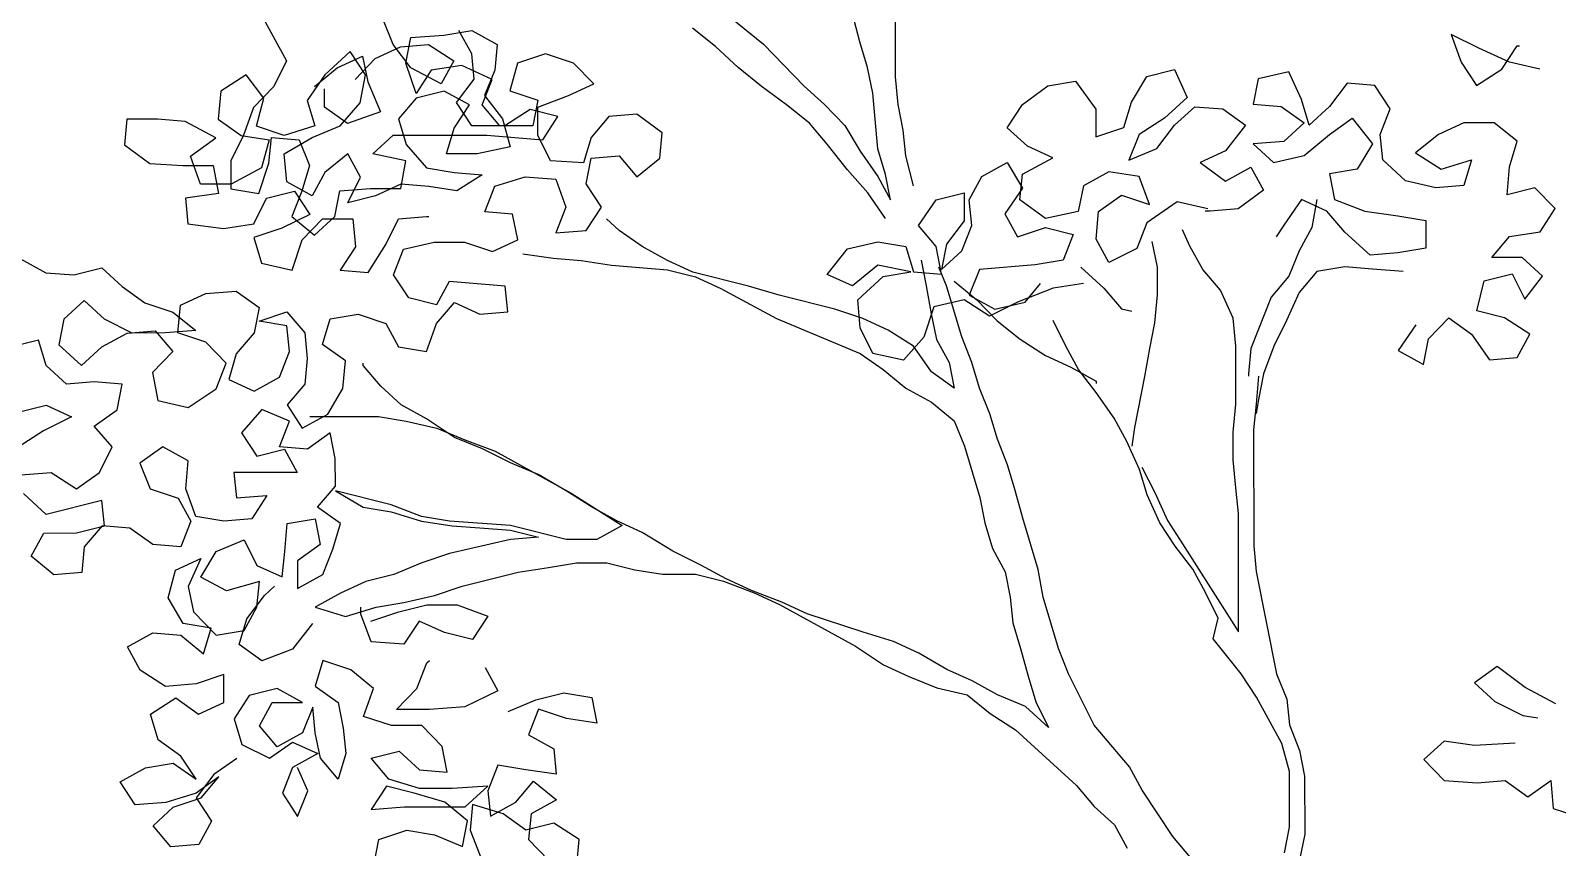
# Model space of a CAD drawing. Header units: inches. Extents: x 295786 to 300745, y 68261 to 70432.
# Drawn here: x 296233.64 to 296270.35, y 70284.92 to 70304.57 of the extents above; entities that cross this region are included whole.
import ezdxf

# ---------------------------------------------------------------- set-up
doc = ezdxf.new("R2010")
doc.units = ezdxf.units.IN
doc.header["$MEASUREMENT"] = 0
doc.layers.add('Tree', color=102, linetype='Continuous')

# ---------------------------------------------------------------- blocks, each defined once
blk = doc.blocks.new('T2')
at = {"layer": 'Tree'}
for p, q in [((34.992, 196.354), (34.996, 200.127)), ((-60.853, 199.016), (-61.938, 197.031)), ((36.51, 197.842), (36.836, 199.033)), ((42.576, 199.326), (40.625, 197.739)), ((-69.844, 197.336), (-69.301, 198.328)), ((-66.486, 197.73), (-66.052, 198.822)), ((42.683, 197.638), (43.658, 198.432)), ((53.081, 198.325), (51.997, 197.73)), ((54.272, 198.125), (53.081, 198.325)), ((-68.002, 197.731), (-69.086, 197.037)), ((-66.811, 197.631), (-68.002, 197.731)), ((-67.245, 196.738), (-66.486, 197.73)), ((-65.729, 197.134), (-66.811, 197.631)), ((8.459, 197.667), (8.351, 197.667)), ((9.108, 196.674), (8.459, 197.667)), ((8.783, 196.972), (10.084, 197.566)), ((10.084, 197.566), (11.276, 198.161)), ((11.276, 198.161), (10.841, 196.97)), ((36.184, 196.75), (36.51, 197.842)), ((40.625, 197.739), (38.891, 195.954)), ((41.707, 196.746), (42.683, 197.638)), ((51.997, 197.73), (52.104, 196.638)), ((55.68, 198.025), (54.272, 198.125)), ((55.895, 196.932), (55.68, 198.025)), ((-69.953, 196.244), (-69.844, 197.336)), ((-69.086, 197.037), (-68.546, 196.044)), ((-64.863, 196.239), (-65.729, 197.134)), ((-65.187, 197.233), (-65.405, 196.141)), ((-64.104, 196.735), (-65.187, 197.233)), ((-61.938, 197.031), (-61.398, 195.939)), ((7.484, 196.675), (8.783, 196.972)), ((10.841, 196.97), (10.19, 195.978)), ((47.88, 196.046), (48.747, 196.938)), ((48.747, 196.938), (49.939, 197.334)), ((49.939, 197.334), (51.13, 196.936)), ((51.13, 196.936), (51.453, 195.745)), ((55.461, 195.642), (55.895, 196.932)), ((57.627, 196.435), (58.278, 197.427)), ((58.278, 197.427), (59.36, 196.433)), ((-69.196, 195.25), (-69.953, 196.244)), ((-68.546, 196.044), (-67.245, 196.738)), ((-63.131, 195.94), (-64.104, 196.735)), ((10.19, 195.978), (9.108, 196.674)), ((17.663, 195.376), (18.205, 196.567)), ((18.205, 196.567), (19.505, 196.268)), ((19.505, 196.268), (19.72, 195.176)), ((23.079, 196.662), (22.536, 195.471)), ((24.27, 196.363), (23.079, 196.662)), ((24.919, 195.271), (24.27, 196.363)), ((34.883, 195.163), (34.992, 196.354)), ((35.966, 195.658), (36.184, 196.75)), ((40.732, 195.952), (41.707, 196.746)), ((52.104, 196.638), (52.536, 195.545)), ((52.212, 196.241), (53.512, 196.835)), ((52.644, 195.148), (52.212, 196.241)), ((53.512, 196.835), (54.812, 196.635)), ((54.812, 196.635), (55.461, 195.642)), ((57.843, 195.243), (57.627, 196.435)), ((59.36, 196.433), (60.117, 195.34)), ((61.959, 195.438), (62.718, 196.43)), ((62.718, 196.43), (63.8, 195.734)), ((-65.405, 196.141), (-65.948, 194.85)), ((-63.565, 195.047), (-63.564, 195.841)), ((-61.398, 195.939), (-60.532, 195.044)), ((13.872, 194.982), (14.522, 195.974)), ((14.522, 195.974), (15.714, 196.073)), ((15.714, 196.073), (16.471, 195.079)), ((27.302, 196.162), (26.435, 194.972)), ((28.494, 195.963), (27.302, 196.162)), ((29.576, 195.167), (28.494, 195.963)), ((35.747, 193.276), (35.966, 195.658)), ((38.891, 195.954), (38.023, 195.16)), ((39.648, 195.159), (40.732, 195.952)), ((48.962, 195.548), (47.88, 196.046)), ((51.453, 195.745), (50.262, 195.349)), ((53.186, 195.148), (54.269, 195.742)), ((54.269, 195.742), (55.46, 195.444)), ((63.8, 195.734), (63.907, 194.543)), ((-73.529, 194.658), (-72.337, 194.955)), ((-72.337, 194.955), (-71.255, 194.259)), ((-69.847, 194.258), (-69.196, 195.25)), ((-64.54, 194.353), (-63.565, 195.047)), ((-60.532, 195.044), (-60.1, 193.853)), ((14.304, 193.89), (13.872, 194.982)), ((16.471, 195.079), (17.337, 194.284)), ((17.337, 194.284), (17.663, 195.376)), ((18.529, 195.077), (17.553, 194.383)), ((19.72, 195.176), (18.529, 195.077)), ((21.02, 194.976), (20.044, 194.282)), ((22.211, 195.074), (21.02, 194.976)), ((23.077, 194.279), (22.211, 195.074)), ((22.536, 195.471), (23.51, 194.577)), ((25.243, 194.178), (24.919, 195.271)), ((26.435, 194.972), (26.434, 193.78)), ((30.225, 194.174), (29.576, 195.167)), ((34.665, 194.071), (34.883, 195.163)), ((38.023, 195.16), (37.156, 194.268)), ((38.672, 194.366), (39.648, 195.159)), ((50.261, 195.051), (48.962, 195.548)), ((50.26, 193.859), (50.261, 195.051)), ((50.262, 195.349), (50.477, 194.256)), ((52.536, 195.545), (51.777, 194.553)), ((51.885, 194.255), (52.644, 195.148)), ((53.835, 194.154), (53.186, 195.148)), ((55.46, 195.444), (56.218, 194.549)), ((58.708, 194.25), (57.843, 195.243)), ((60.117, 195.34), (59.791, 194.249)), ((62.282, 194.247), (61.959, 195.438)), ((-72.88, 193.665), (-73.529, 194.658)), ((-65.948, 194.85), (-64.54, 194.353)), ((8.455, 193.597), (9.431, 194.39)), ((9.431, 194.39), (10.73, 194.389)), ((10.73, 194.389), (11.813, 193.892)), ((15.496, 194.584), (14.628, 193.492)), ((16.47, 193.888), (15.496, 194.584)), ((17.553, 194.383), (18.419, 193.588)), ((20.044, 194.282), (20.91, 193.189)), ((23.834, 193.286), (23.077, 194.279)), ((23.51, 194.577), (24.593, 193.881)), ((37.913, 193.473), (38.672, 194.366)), ((44.954, 193.963), (46.037, 194.757)), ((46.037, 194.757), (47.229, 194.656)), ((47.229, 194.656), (47.986, 193.762)), ((51.777, 194.553), (51.451, 193.362)), ((56.218, 194.549), (55.892, 193.458)), ((63.907, 194.543), (62.932, 193.849)), ((64.015, 193.749), (65.315, 194.443)), ((65.315, 194.443), (66.506, 194.541)), ((66.506, 194.541), (67.806, 194.54)), ((67.806, 194.54), (67.913, 193.448)), ((-70.497, 193.862), (-72.88, 193.665)), ((-71.255, 194.259), (-69.847, 194.258)), ((-66.49, 193.858), (-70.497, 193.862)), ((-65.624, 193.063), (-66.49, 193.858)), ((-62.483, 193.656), (-62.917, 192.565)), ((-61.292, 193.755), (-62.483, 193.656)), ((-61.184, 192.662), (-61.292, 193.755)), ((-60.1, 193.853), (-59.56, 192.76)), ((11.813, 193.892), (12.787, 193.097)), ((14.194, 192.798), (14.304, 193.89)), ((17.552, 192.993), (16.47, 193.888)), ((24.593, 193.881), (25.025, 192.789)), ((26.434, 193.78), (25.243, 194.178)), ((29.357, 193.381), (30.225, 194.174)), ((34.555, 192.979), (34.665, 194.071)), ((37.156, 194.268), (36.505, 193.176)), ((45.061, 192.871), (44.954, 193.963)), ((47.986, 193.762), (48.31, 192.67)), ((49.718, 192.768), (50.26, 193.859)), ((50.477, 194.256), (51.885, 194.255)), ((54.158, 193.062), (53.835, 194.154)), ((59.899, 193.752), (58.708, 194.25)), ((59.791, 194.249), (61.091, 193.85)), ((61.09, 193.056), (59.899, 193.752)), ((61.091, 193.85), (62.282, 194.247)), ((62.932, 193.849), (61.74, 193.651)), ((61.74, 193.651), (62.064, 192.46)), ((65.097, 192.954), (64.015, 193.749)), ((-67.033, 192.767), (-65.624, 193.063)), ((8.779, 192.504), (8.455, 193.597)), ((12.787, 193.097), (11.703, 192.403)), ((14.628, 193.492), (15.277, 192.4)), ((18.851, 192.695), (17.552, 192.993)), ((18.419, 193.588), (19.719, 193.488)), ((19.719, 193.488), (18.851, 192.695)), ((20.91, 193.189), (21.992, 192.692)), ((25.025, 192.789), (23.834, 193.286)), ((28.274, 192.885), (29.357, 193.381)), ((34.229, 191.689), (34.555, 192.979)), ((35.421, 192.184), (35.747, 193.276)), ((36.505, 193.176), (35.746, 192.085)), ((37.046, 192.381), (37.913, 193.473)), ((46.794, 192.969), (46.035, 192.076)), ((47.985, 192.869), (46.794, 192.969)), ((51.451, 193.362), (52.859, 193.063)), ((52.859, 193.063), (54.158, 193.062)), ((55.892, 193.458), (55.024, 192.466)), ((57.84, 192.066), (58.382, 193.058)), ((58.382, 193.058), (59.356, 192.263)), ((60.98, 191.865), (61.09, 193.056)), ((67.913, 193.448), (66.829, 192.654)), ((-66.817, 191.575), (-67.033, 192.767)), ((-62.917, 192.565), (-62.593, 191.472)), ((-60.752, 191.371), (-61.184, 192.662)), ((-59.56, 192.76), (-59.561, 191.569)), ((8.886, 191.313), (8.779, 192.504)), ((11.703, 192.403), (10.404, 192.801)), ((10.404, 192.801), (10.728, 191.709)), ((13.219, 191.905), (14.194, 192.798)), ((15.277, 192.4), (16.468, 192.2)), ((19.826, 192.495), (19.283, 191.503)), ((20.908, 191.899), (19.826, 192.495)), ((21.992, 192.692), (20.908, 191.899)), ((29.573, 192.189), (28.274, 192.885)), ((30.223, 192.685), (29.572, 191.593)), ((31.306, 192.088), (30.223, 192.685)), ((36.178, 191.389), (37.046, 192.381)), ((46.035, 192.076), (45.061, 192.871)), ((48.2, 191.776), (47.985, 192.869)), ((48.31, 192.67), (49.718, 192.768)), ((55.024, 192.466), (53.833, 192.268)), ((62.064, 192.46), (63.363, 191.764)), ((64.122, 192.557), (63.904, 191.366)), ((65.421, 192.556), (64.122, 192.557)), ((64.662, 191.763), (65.097, 192.954)), ((66.829, 192.654), (65.421, 192.556)), ((10.728, 191.709), (11.919, 191.608)), ((11.919, 191.608), (13.219, 191.905)), ((16.468, 192.2), (16.25, 191.108)), ((24.156, 190.903), (24.591, 192.094)), ((24.591, 192.094), (25.891, 192.291)), ((25.891, 192.291), (26.973, 191.695)), ((26.973, 191.695), (27.189, 190.603)), ((29.68, 191.097), (29.573, 192.189)), ((31.846, 191.095), (31.306, 192.088)), ((35.203, 191.092), (35.421, 192.184)), ((35.746, 192.085), (35.203, 191.092)), ((47.55, 190.784), (48.2, 191.776)), ((49.5, 191.974), (49.066, 190.783)), ((50.8, 192.072), (49.5, 191.974)), ((52.099, 191.674), (50.8, 192.072)), ((52.531, 190.581), (52.099, 191.674)), ((53.833, 192.268), (52.641, 192.17)), ((52.641, 192.17), (53.724, 191.474)), ((53.724, 191.474), (54.915, 191.671)), ((54.915, 191.671), (56.107, 191.77)), ((56.107, 191.77), (57.189, 191.272)), ((58.38, 190.974), (57.84, 192.066)), ((59.356, 192.263), (59.897, 191.27)), ((59.897, 191.27), (60.98, 191.865)), ((63.363, 191.764), (64.662, 191.763)), ((-65.518, 191.574), (-66.817, 191.575)), ((-64.218, 191.474), (-65.518, 191.574)), ((-64.003, 190.381), (-64.218, 191.474)), ((-62.593, 191.472), (-62.161, 190.38)), ((-59.561, 191.569), (-60.752, 191.371)), ((6.828, 190.719), (7.695, 191.612)), ((7.695, 191.612), (8.886, 191.313)), ((16.25, 191.108), (14.95, 190.613)), ((16.575, 190.612), (17.658, 191.107)), ((17.009, 191.108), (17.224, 189.916)), ((17.658, 191.107), (18.415, 190.014)), ((19.283, 191.503), (20.366, 190.708)), ((25.348, 191.299), (24.156, 190.903)), ((26.322, 190.603), (25.348, 191.299)), ((28.596, 190.304), (29.68, 191.097)), ((29.572, 191.593), (30.329, 190.501)), ((31.737, 190.003), (31.846, 191.095)), ((32.063, 191.393), (32.062, 190.201)), ((33.254, 191.094), (32.063, 191.393)), ((34.011, 190.001), (33.254, 191.094)), ((35.419, 190.298), (36.178, 191.389)), ((57.189, 191.272), (58.38, 190.974)), ((60.655, 191.468), (60.004, 190.476)), ((61.846, 191.169), (60.655, 191.468)), ((62.386, 190.077), (61.846, 191.169)), ((63.904, 191.366), (65.312, 191.166)), ((65.312, 191.166), (65.202, 190.074)), ((-63.137, 189.586), (-64.003, 190.381)), ((-62.161, 190.38), (-63.137, 189.586)), ((7.477, 189.726), (6.828, 190.719)), ((13.542, 190.416), (12.351, 190.218)), ((14.95, 190.613), (13.542, 190.416)), ((15.816, 189.719), (16.575, 190.612)), ((20.366, 190.708), (21.557, 190.607)), ((21.557, 190.607), (21.773, 190.607)), ((21.665, 190.707), (22.965, 191.003)), ((22.965, 191.003), (24.264, 190.109)), ((26.429, 189.412), (26.322, 190.603)), ((27.189, 190.603), (28.596, 190.304)), ((30.329, 190.501), (29.787, 189.508)), ((48.198, 189.791), (47.55, 190.784)), ((49.066, 190.783), (49.498, 189.69)), ((51.122, 189.391), (51.34, 190.483)), ((51.34, 190.483), (52.531, 190.581)), ((55.022, 190.381), (54.914, 190.381)), ((56.213, 190.28), (55.022, 190.381)), ((60.004, 190.476), (61.195, 189.879)), ((8.776, 189.526), (7.477, 189.726)), ((12.351, 190.218), (12.35, 189.027)), ((14.732, 188.727), (15.816, 189.719)), ((17.224, 189.916), (17.765, 188.923)), ((18.415, 190.014), (18.74, 189.518)), ((22.422, 189.118), (22.747, 189.812)), ((24.264, 190.109), (24.696, 189.016)), ((28.596, 189.907), (27.404, 189.61)), ((29.787, 189.508), (28.596, 189.907)), ((32.169, 188.911), (31.737, 190.003)), ((32.062, 190.201), (32.819, 189.208)), ((33.252, 189.108), (34.011, 190.001)), ((45.815, 189.098), (46.791, 189.792)), ((46.791, 189.792), (47.333, 190.288)), ((49.498, 189.69), (48.198, 189.791)), ((56.754, 189.188), (56.213, 190.28)), ((58.163, 190.279), (58.053, 189.088)), ((59.462, 190.278), (58.163, 190.279)), ((60.328, 189.384), (59.462, 190.278)), ((61.195, 189.879), (62.386, 189.481)), ((63.686, 189.877), (62.386, 190.077)), ((65.202, 190.074), (63.686, 189.877)), ((9.533, 188.632), (8.776, 189.526)), ((21.879, 188.125), (22.422, 189.118)), ((24.046, 189.315), (23.829, 188.223)), ((25.887, 188.42), (26.429, 189.412)), ((27.404, 189.61), (27.836, 188.517)), ((32.819, 189.208), (33.034, 188.116)), ((33.034, 187.917), (33.252, 189.108)), ((34.552, 189.107), (34.226, 188.016)), ((35.743, 189.305), (34.552, 189.107)), ((37.042, 189.006), (35.743, 189.305)), ((44.731, 188.503), (45.815, 189.098)), ((52.205, 188.894), (51.122, 189.391)), ((53.396, 189.29), (52.205, 188.894)), ((54.696, 189.289), (53.396, 189.29)), ((55.995, 188.99), (54.696, 189.289)), ((57.511, 187.996), (56.754, 189.188)), ((58.053, 189.088), (58.702, 188.094)), ((60.76, 188.093), (60.328, 189.384)), ((62.386, 189.481), (62.06, 188.389)), ((7.366, 187.84), (8.234, 188.633)), ((8.234, 188.633), (9.533, 188.632)), ((12.35, 189.027), (13.541, 188.827)), ((13.541, 188.827), (14.732, 188.727)), ((17.765, 188.923), (18.197, 187.83)), ((24.696, 189.016), (25.887, 188.42)), ((27.836, 188.517), (29.027, 188.318)), ((33.034, 188.116), (32.169, 188.911)), ((33.901, 188.512), (33.684, 187.42)), ((37.908, 187.913), (37.042, 189.006)), ((43.648, 188.008), (44.731, 188.503)), ((48.414, 188.5), (47.114, 188.303)), ((49.605, 188.598), (48.414, 188.5)), ((50.905, 188.796), (49.605, 188.598)), ((56.428, 187.898), (55.995, 188.99)), ((72.349, 188.579), (71.265, 187.984)), ((8.124, 186.846), (7.366, 187.84)), ((8.666, 187.938), (8.124, 186.846)), ((9.857, 187.639), (8.666, 187.938)), ((13.323, 188.033), (14.623, 188.131)), ((14.623, 188.131), (15.814, 188.23)), ((15.814, 188.23), (17.006, 188.03)), ((17.006, 188.03), (17.763, 187.136)), ((18.197, 187.83), (18.954, 186.936)), ((21.12, 187.232), (21.879, 188.125)), ((23.829, 188.223), (23.828, 187.032)), ((27.078, 188.22), (26.102, 187.327)), ((29.027, 188.318), (31.41, 188.117)), ((31.41, 188.117), (31.842, 187.025)), ((32.817, 187.421), (33.143, 188.215)), ((34.226, 188.016), (33.034, 187.917)), ((34.334, 188.015), (35.742, 188.312)), ((35.525, 187.816), (34.334, 188.015)), ((36.607, 186.822), (35.525, 187.816)), ((35.742, 188.312), (36.824, 187.418)), ((36.824, 187.418), (37.908, 187.913)), ((41.265, 187.414), (43.648, 188.008)), ((43.539, 187.809), (42.456, 187.314)), ((44.731, 188.106), (43.539, 187.809)), ((47.114, 188.303), (44.731, 188.106)), ((55.777, 186.905), (56.428, 187.898)), ((58.702, 188.094), (57.511, 187.996)), ((62.06, 188.389), (60.76, 188.093)), ((68.883, 188.185), (68.015, 187.392)), ((70.074, 187.886), (68.883, 188.185)), ((71.265, 187.984), (70.074, 187.886)), ((10.181, 186.348), (9.857, 187.639)), ((17.763, 187.136), (18.303, 185.944)), ((20.578, 186.041), (21.12, 187.232)), ((26.102, 187.327), (25.343, 186.435)), ((26.969, 187.525), (28.268, 187.326)), ((28.268, 187.326), (29.784, 186.729)), ((29.459, 186.729), (28.81, 187.524)), ((32.492, 187.62), (31.517, 186.827)), ((32.165, 185.238), (32.817, 187.421)), ((33.684, 187.42), (33.466, 186.229)), ((39.965, 187.018), (41.265, 187.414)), ((42.456, 187.314), (41.372, 186.719)), ((51.552, 186.313), (51.662, 187.405)), ((51.662, 187.405), (54.045, 187.602)), ((54.045, 187.602), (54.585, 186.609)), ((63.142, 187.197), (62.166, 186.503)), ((64.441, 187.097), (63.142, 187.197)), ((68.015, 187.392), (67.04, 186.697)), ((18.954, 186.936), (19.818, 184.751)), ((23.828, 187.032), (23.935, 185.84)), ((30.758, 186.43), (29.459, 186.729)), ((29.784, 186.729), (30.975, 186.132)), ((31.517, 186.827), (30.65, 185.934)), ((31.842, 187.025), (30.758, 186.43)), ((30.975, 186.132), (32.058, 186.826)), ((32.058, 186.826), (33.358, 186.527)), ((33.358, 186.527), (33.79, 185.236)), ((36.498, 185.631), (36.607, 186.822)), ((37.581, 186.424), (39.965, 187.018)), ((41.372, 186.719), (40.072, 186.025)), ((53.827, 186.709), (52.744, 186.213)), ((54.584, 185.814), (53.827, 186.709)), ((54.585, 186.609), (55.777, 186.905)), ((62.166, 186.503), (62.382, 185.411)), ((65.524, 186.599), (64.441, 187.097)), ((65.631, 185.408), (65.524, 186.599)), ((67.04, 186.697), (65.848, 186.301)), ((68.772, 186.001), (69.639, 186.795)), ((69.639, 186.795), (70.505, 186)), ((7.905, 185.357), (8.989, 186.051)), ((8.989, 186.051), (10.181, 186.348)), ((11.372, 186.049), (10.396, 185.355)), ((12.237, 185.155), (11.372, 186.049)), ((18.303, 185.944), (18.843, 184.852)), ((20.468, 184.85), (20.578, 186.041)), ((23.935, 185.84), (24.15, 184.748)), ((25.343, 186.435), (24.91, 186.336)), ((27.724, 184.844), (28.267, 185.936)), ((30.65, 185.934), (29.674, 185.14)), ((33.466, 186.229), (33.248, 185.137)), ((35.306, 185.533), (36.39, 186.028)), ((36.39, 186.028), (37.581, 186.424)), ((40.072, 186.025), (36.497, 184.539)), ((52.744, 186.213), (51.552, 186.313)), ((55.016, 184.623), (54.584, 185.814)), ((56.75, 185.813), (56.208, 184.82)), ((57.942, 186.209), (56.75, 185.813)), ((59.133, 186.009), (57.942, 186.209)), ((59.457, 184.917), (59.133, 186.009)), ((60.975, 186.305), (60.216, 185.413)), ((60.974, 185.71), (62.166, 185.907)), ((62.166, 185.907), (60.975, 186.305)), ((65.848, 186.301), (64.873, 185.508)), ((67.58, 185.406), (68.772, 186.001)), ((70.505, 186), (70.721, 184.907)), ((8.446, 184.364), (7.905, 185.357)), ((10.396, 185.355), (9.637, 184.264)), ((12.453, 184.063), (12.237, 185.155)), ((12.779, 185.75), (13.536, 184.657)), ((31.731, 184.146), (32.165, 185.238)), ((33.79, 185.236), (34.655, 184.243)), ((34.222, 184.839), (35.306, 185.533)), ((35.955, 184.539), (36.498, 185.631)), ((60.216, 185.413), (60.106, 184.321)), ((60.865, 184.618), (60.974, 185.71)), ((62.382, 185.411), (63.139, 184.517)), ((64.439, 185.012), (65.631, 185.408)), ((64.873, 185.508), (66.172, 185.408)), ((66.606, 185.506), (65.847, 184.614)), ((66.172, 185.408), (67.58, 185.406)), ((67.797, 185.406), (66.606, 185.506)), ((68.879, 184.81), (67.797, 185.406)), ((13.536, 184.657), (12.453, 184.063)), ((18.843, 184.852), (19.276, 183.66)), ((19.818, 184.751), (19.925, 183.659)), ((20.466, 182.368), (20.468, 184.85)), ((24.15, 184.748), (24.366, 183.556)), ((27.182, 183.852), (27.724, 184.844)), ((29.674, 185.14), (28.59, 184.446)), ((33.248, 185.137), (32.706, 184.145)), ((33.463, 183.747), (34.222, 184.839)), ((34.655, 184.243), (35.955, 184.539)), ((36.497, 184.539), (35.521, 183.845)), ((56.208, 184.82), (55.016, 184.623)), ((58.482, 184.223), (59.457, 184.917)), ((61.297, 183.525), (60.865, 184.618)), ((63.139, 184.517), (63.463, 183.424)), ((63.572, 184.119), (64.439, 185.012)), ((65.847, 184.614), (66.712, 183.719)), ((69.745, 184.015), (68.879, 184.81)), ((70.721, 184.907), (69.745, 184.015)), ((71.261, 184.013), (71.587, 185.105)), ((71.587, 185.105), (72.778, 184.806)), ((9.637, 184.264), (8.446, 184.364)), ((27.507, 183.951), (26.423, 183.356)), ((26.423, 182.86), (27.182, 183.852)), ((28.59, 184.446), (27.507, 183.951)), ((31.405, 183.054), (31.731, 184.146)), ((32.706, 184.145), (32.488, 183.053)), ((35.521, 183.845), (34.546, 183.051)), ((56.964, 183.132), (57.723, 184.025)), ((57.723, 184.025), (57.723, 184.124)), ((58.589, 183.031), (58.482, 184.223)), ((60.106, 184.321), (60.213, 183.228)), ((64.004, 183.027), (63.572, 184.119)), ((70.394, 183.22), (71.261, 184.013)), ((19.276, 183.66), (19.491, 182.568)), ((19.492, 183.56), (19.599, 182.369)), ((19.925, 183.659), (19.925, 183.56)), ((24.366, 183.556), (24.797, 181.372)), ((26.423, 183.356), (26.423, 183.257)), ((32.488, 183.053), (33.463, 183.747)), ((60.213, 183.228), (60.971, 182.334)), ((62.379, 182.929), (61.297, 183.525)), ((63.463, 183.424), (62.379, 182.929)), ((66.712, 183.719), (66.494, 182.528)), ((68.011, 183.222), (69.203, 183.32)), ((68.227, 182.13), (68.011, 183.222)), ((69.203, 183.32), (70.394, 183.22)), ((19.491, 182.568), (19.599, 181.972)), ((25.663, 181.768), (26.423, 182.86)), ((30.971, 181.962), (31.405, 183.054)), ((34.546, 183.051), (33.462, 182.457)), ((56.097, 182.338), (56.964, 183.132)), ((59.237, 181.939), (58.589, 183.031)), ((65.194, 182.231), (64.004, 183.027)), ((19.599, 182.369), (19.706, 181.277)), ((20.573, 181.177), (20.466, 182.368)), ((30.645, 180.871), (30.971, 181.962)), ((33.462, 182.457), (32.486, 181.663)), ((55.013, 181.744), (56.097, 182.338)), ((60.32, 181.342), (59.237, 181.939)), ((60.971, 182.334), (60.32, 181.342)), ((60.862, 181.639), (62.054, 182.135)), ((62.054, 182.135), (62.919, 181.141)), ((66.494, 182.528), (65.194, 182.231)), ((69.201, 181.434), (68.227, 182.13)), ((71.259, 182.326), (70.176, 181.83)), ((72.45, 182.027), (71.259, 182.326)), ((24.797, 181.372), (24.904, 180.578)), ((25.121, 180.776), (25.663, 181.768)), ((32.486, 181.663), (32.052, 180.572)), ((54.58, 181.347), (53.388, 180.852)), ((53.821, 180.95), (55.013, 181.744)), ((55.88, 181.644), (54.58, 181.347)), ((57.071, 181.841), (55.88, 181.644)), ((59.995, 181.839), (57.071, 181.841)), ((61.294, 180.547), (60.862, 181.639)), ((68.442, 180.541), (69.201, 181.434)), ((70.176, 181.83), (71.367, 181.234)), ((71.367, 181.234), (72.449, 180.538)), ((20.571, 179.986), (20.573, 181.177)), ((24.578, 179.585), (25.121, 180.776)), ((30.21, 179.779), (30.645, 180.871)), ((53.388, 180.852), (52.088, 180.356)), ((52.63, 180.455), (53.821, 180.95)), ((58.911, 180.053), (59.128, 181.145)), ((59.128, 181.145), (60.102, 180.449)), ((62.919, 181.141), (62.268, 180.149)), ((20.462, 178.794), (20.571, 179.986)), ((32.052, 180.572), (31.4, 178.388)), ((52.088, 180.356), (48.837, 178.572)), ((51.438, 179.86), (52.63, 180.455)), ((58.909, 178.861), (58.911, 180.053)), ((60.102, 180.449), (61.294, 180.547)), ((61.077, 180.448), (60.535, 179.456)), ((62.268, 180.149), (61.077, 180.448)), ((65.192, 179.948), (66.276, 180.543)), ((65.299, 178.757), (65.192, 179.948)), ((66.276, 180.543), (67.25, 179.847)), ((68.982, 179.449), (68.442, 180.541)), ((24.47, 179.684), (23.927, 178.593)), ((24.252, 178.493), (24.578, 179.585)), ((29.884, 178.687), (30.21, 179.779)), ((49.054, 178.671), (50.246, 179.365)), ((50.246, 179.365), (51.438, 179.86)), ((60.535, 179.456), (63.242, 179.453)), ((63.242, 179.453), (63.133, 178.361)), ((67.25, 179.847), (66.815, 178.755)), ((69.956, 178.753), (68.982, 179.449)), ((71.04, 179.447), (69.956, 178.753)), ((72.34, 179.346), (71.04, 179.447)), ((20.353, 177.702), (20.462, 178.794)), ((29.558, 177.496), (29.884, 178.687)), ((47.97, 177.977), (49.054, 178.671)), ((56.526, 178.069), (58.909, 178.663)), ((58.909, 178.663), (57.717, 177.969)), ((59.667, 177.967), (58.909, 178.861)), ((64.865, 177.566), (65.299, 178.757)), ((66.815, 178.755), (65.624, 178.359)), ((23.927, 178.593), (23.385, 177.402)), ((23.71, 177.302), (24.252, 178.493)), ((31.4, 178.388), (31.182, 177.296)), ((48.837, 178.572), (46.67, 177.184)), ((46.886, 177.382), (47.97, 177.977)), ((55.226, 177.574), (56.526, 178.069)), ((63.133, 178.361), (61.833, 178.462)), ((61.833, 178.462), (62.482, 177.468)), ((65.624, 178.359), (65.081, 177.367)), ((68.763, 177.165), (68.873, 178.257)), ((68.873, 178.257), (71.255, 177.66)), ((71.255, 177.66), (72.23, 178.552)), ((23.385, 177.402), (22.734, 176.41)), ((45.803, 176.887), (46.886, 177.382)), ((51.435, 177.18), (54.034, 177.376)), ((55.226, 177.375), (53.926, 177.178)), ((54.034, 177.376), (55.226, 177.574)), ((56.526, 177.771), (55.226, 177.375)), ((57.717, 177.969), (56.526, 177.771)), ((58.691, 177.273), (59.667, 177.967)), ((59.775, 177.471), (59.557, 176.379)), ((60.966, 177.271), (59.775, 177.471)), ((62.482, 177.468), (63.673, 177.368)), ((63.673, 177.368), (64.865, 177.566)), ((65.081, 177.367), (65.513, 176.275)), ((44.502, 176.094), (45.803, 176.887)), ((46.67, 177.184), (47.752, 176.587)), ((49.052, 176.586), (51.435, 177.18)), ((51.435, 176.981), (50.243, 176.684)), ((50.243, 176.684), (51.434, 176.584)), ((52.734, 177.08), (51.435, 176.981)), ((53.926, 177.178), (52.734, 177.08)), ((59.015, 176.181), (58.691, 177.273)), ((61.073, 176.08), (60.966, 177.271)), ((66.705, 176.373), (67.68, 177.067)), ((67.68, 177.067), (68.872, 177.165)), ((69.954, 176.867), (68.763, 177.165)), ((68.872, 177.165), (69.629, 176.271)), ((71.362, 176.865), (69.954, 176.867)), ((71.903, 175.872), (71.362, 176.865)), ((43.311, 175.499), (44.502, 176.094)), ((47.752, 176.587), (49.052, 176.586)), ((51.434, 176.584), (54.033, 175.986)), ((59.447, 175.088), (59.015, 176.181)), ((59.557, 176.379), (60.531, 175.683)), ((61.18, 174.988), (61.073, 176.08)), ((62.806, 176.575), (62.264, 175.483)), ((63.997, 176.077), (62.806, 176.575)), ((64.646, 174.985), (63.997, 176.077)), ((65.513, 176.275), (66.705, 176.373)), ((69.629, 176.271), (69.736, 175.179)), ((42.227, 174.904), (43.311, 175.499)), ((47.318, 175.595), (46.126, 175.298)), ((48.617, 175.594), (47.318, 175.595)), ((49.809, 175.394), (48.617, 175.594)), ((51.108, 175.195), (49.809, 175.394)), ((54.033, 175.986), (55.224, 175.588)), ((55.224, 175.588), (56.415, 175.091)), ((60.531, 175.683), (60.53, 174.492)), ((62.264, 175.483), (61.18, 174.988)), ((65.729, 175.282), (64.646, 175.779)), ((64.646, 175.779), (65.187, 174.587)), ((70.927, 175.079), (71.903, 175.872)), ((42.335, 174.805), (41.035, 174.31)), ((41.143, 174.409), (42.227, 174.904)), ((43.527, 175.102), (42.335, 174.805)), ((44.935, 175.101), (43.527, 175.102)), ((46.126, 175.298), (44.935, 175.101)), ((53.49, 174.597), (51.108, 175.195)), ((56.415, 175.091), (57.606, 174.792)), ((57.606, 174.792), (58.688, 174.295)), ((60.53, 174.492), (59.447, 175.088)), ((62.262, 173.696), (62.155, 174.788)), ((62.155, 174.788), (63.562, 174.39)), ((63.562, 174.39), (64.646, 174.985)), ((66.053, 174.09), (65.729, 175.282)), ((69.736, 175.179), (70.927, 175.079)), ((39.843, 173.913), (41.143, 174.409)), ((41.035, 174.31), (39.951, 173.814)), ((54.681, 174.199), (53.49, 174.597)), ((55.98, 173.9), (54.681, 174.199)), ((58.688, 174.295), (59.771, 173.698)), ((61.937, 174.193), (61.504, 174.59)), ((62.694, 173.199), (61.937, 174.193)), ((65.187, 174.587), (64.969, 173.495)), ((65.402, 172.999), (66.053, 174.09)), ((36.376, 172.626), (38.76, 173.418)), ((39.951, 173.814), (36.701, 172.03)), ((38.76, 173.418), (39.843, 173.913)), ((53.706, 173.803), (52.406, 173.307)), ((55.006, 173.801), (53.706, 173.803)), ((56.197, 173.503), (55.006, 173.801)), ((57.171, 173.7), (55.98, 173.9)), ((57.388, 173.105), (56.197, 173.503)), ((58.471, 173.302), (57.171, 173.7)), ((57.821, 173.402), (57.821, 173.7)), ((59.771, 173.698), (58.471, 173.302)), ((62.802, 172.703), (62.262, 173.696)), ((64.969, 173.495), (63.993, 172.503)), ((52.406, 173.307), (53.055, 172.314)), ((54.246, 172.611), (55.33, 173.106)), ((55.33, 173.106), (55.979, 172.113)), ((57.387, 172.211), (57.821, 173.402)), ((59.878, 173.003), (60.744, 171.91)), ((63.018, 172.107), (62.694, 173.199)), ((64.21, 172.801), (65.402, 172.999)), ((64.534, 171.709), (64.21, 172.801)), ((53.055, 172.314), (54.246, 172.611)), ((55.979, 172.113), (57.387, 172.211)), ((62.043, 171.413), (63.018, 172.107)), ((63.993, 172.503), (62.802, 172.703)), ((65.51, 172.502), (64.534, 171.709)), ((66.701, 172.6), (65.51, 172.502)), ((67.783, 172.004), (66.701, 172.6)), ((60.744, 171.91), (62.043, 171.413)), ((67.241, 171.011), (67.783, 172.004)), ((8.107, 170.267), (9.299, 171.159)), ((9.299, 171.159), (10.273, 170.464)), ((52.512, 171.123), (51.969, 170.131)), ((55.003, 171.32), (54.895, 171.419)), ((55.435, 170.227), (55.003, 171.32)), ((57.276, 170.226), (58.252, 171.019)), ((58.252, 171.019), (59.444, 171.415)), ((59.444, 171.415), (59.767, 170.323)), ((63.666, 169.625), (63.667, 170.816)), ((63.667, 170.816), (64.858, 170.418)), ((66.157, 170.317), (67.241, 171.011)), ((6.807, 169.573), (8.107, 170.267)), ((10.273, 170.464), (9.406, 169.67)), ((56.301, 169.333), (55.435, 170.227)), ((57.708, 169.034), (57.276, 170.226)), ((59.767, 170.323), (58.792, 169.629)), ((60.308, 169.627), (61.392, 170.222)), ((61.392, 170.222), (62.583, 169.923)), ((64.858, 170.418), (66.157, 170.317)), ((9.406, 169.67), (8.214, 169.075)), ((47.962, 169.836), (47.744, 168.744)), ((49.153, 170.034), (47.962, 169.836)), ((50.344, 169.735), (49.153, 170.034)), ((51.535, 169.238), (50.344, 169.735)), ((51.969, 170.131), (53.377, 169.435)), ((58.792, 169.629), (58.574, 168.537)), ((61.608, 169.626), (60.308, 169.627)), ((62.148, 168.633), (61.608, 169.626)), ((62.583, 169.923), (63.232, 168.93)), ((64.748, 169.127), (63.666, 169.625)), ((65.724, 169.821), (64.748, 169.127)), ((66.806, 169.126), (65.724, 169.821)), ((8.214, 169.075), (7.564, 168.977)), ((47.744, 168.744), (49.044, 168.942)), ((49.044, 168.942), (50.236, 169.338)), ((50.236, 169.338), (50.668, 168.246)), ((53.377, 169.435), (54.893, 169.334)), ((54.893, 169.334), (56.301, 169.333)), ((56.517, 168.638), (57.708, 169.034)), ((59.765, 168.337), (59.875, 169.429)), ((59.875, 169.429), (60.307, 168.337)), ((63.232, 168.93), (62.906, 167.838)), ((66.48, 168.034), (66.806, 169.126)), ((50.668, 168.246), (49.584, 167.651)), ((54.35, 167.746), (55.217, 168.639)), ((55.217, 168.639), (56.517, 168.638)), ((58.574, 168.537), (58.465, 167.445)), ((59.548, 167.245), (59.765, 168.337)), ((60.307, 168.337), (61.389, 167.74)), ((61.389, 167.74), (62.148, 168.633)), ((8.538, 167.884), (10.271, 167.783)), ((10.271, 167.783), (11.57, 167.981)), ((11.57, 167.981), (12.436, 167.186)), ((49.584, 167.651), (49.475, 166.559)), ((54.132, 166.654), (54.35, 167.746)), ((56.191, 167.546), (55.323, 166.752)), ((57.382, 167.247), (56.191, 167.546)), ((60.74, 167.939), (59.656, 167.444)), ((61.714, 167.244), (60.74, 167.939)), ((62.906, 167.838), (61.714, 167.244)), ((65.504, 167.34), (66.48, 168.034)), ((12.436, 167.186), (11.569, 166.293)), ((50.775, 166.756), (51.966, 166.954)), ((51.966, 166.954), (52.398, 165.861)), ((56.623, 166.354), (57.382, 167.247)), ((58.465, 167.445), (58.789, 166.352)), ((58.789, 166.352), (59.548, 167.245)), ((59.656, 167.444), (60.739, 166.847)), ((63.122, 167.242), (64.096, 166.547)), ((64.854, 166.347), (65.504, 167.34)), ((65.829, 167.042), (64.854, 166.347)), ((67.02, 166.842), (65.829, 167.042)), ((7.02, 166.297), (6.91, 165.105)), ((7.994, 165.601), (7.02, 166.297)), ((8.969, 166.295), (7.994, 165.601)), ((10.161, 166.195), (8.969, 166.295)), ((11.569, 166.293), (10.161, 166.195)), ((50.449, 166.26), (49.474, 165.467)), ((49.475, 166.559), (50.775, 166.756)), ((51.207, 165.366), (50.449, 166.26)), ((55.323, 166.752), (54.132, 166.654)), ((55.323, 165.958), (56.623, 166.354)), ((60.088, 165.855), (60.522, 166.847)), ((60.739, 166.847), (61.171, 165.755)), ((64.636, 165.553), (63.879, 166.447)), ((63.879, 166.447), (64.853, 165.752)), ((64.096, 166.547), (64.853, 165.553)), ((68.103, 166.245), (67.02, 166.842)), ((67.452, 165.253), (68.103, 166.245)), ((52.398, 165.861), (52.289, 164.769)), ((53.372, 165.166), (52.399, 166.06)), ((52.399, 166.06), (53.915, 165.959)), ((53.915, 165.959), (55.323, 165.958)), ((54.239, 165.364), (55.539, 165.76)), ((55.539, 165.76), (56.731, 166.056)), ((56.731, 166.056), (57.379, 165.063)), ((60.52, 164.763), (60.088, 165.855)), ((61.171, 165.755), (60.52, 164.763)), ((64.853, 165.752), (66.152, 165.354)), ((6.91, 165.105), (5.719, 164.709)), ((49.474, 165.467), (50.556, 164.87)), ((52.289, 164.769), (51.207, 165.366)), ((51.748, 164.869), (53.048, 165.265)), ((53.048, 165.265), (53.155, 164.173)), ((53.263, 164.57), (54.239, 165.364)), ((55.972, 165.164), (53.372, 165.166)), ((57.379, 165.063), (55.972, 165.164)), ((64.853, 165.553), (64.202, 164.561)), ((65.827, 165.155), (64.636, 165.553)), ((66.693, 164.36), (65.827, 165.155)), ((66.152, 165.354), (67.452, 165.253)), ((48.497, 163.78), (49.581, 164.474)), ((49.581, 164.474), (50.772, 164.175)), ((50.556, 164.87), (50.663, 163.778)), ((50.772, 164.175), (51.748, 164.869)), ((53.479, 163.478), (53.263, 164.57)), ((64.202, 164.561), (64.743, 163.568)), ((65.934, 163.467), (66.693, 164.36)), ((48.605, 162.688), (48.497, 163.78)), ((50.663, 163.778), (49.796, 162.885)), ((53.155, 164.173), (52.72, 163.081)), ((54.671, 163.973), (53.479, 163.478)), ((55.862, 164.171), (54.671, 163.973)), ((57.053, 163.773), (55.862, 164.171)), ((57.269, 162.68), (57.053, 163.773)), ((64.743, 163.568), (65.934, 163.467))]:
    blk.add_line(p, q, dxfattribs=at)
at = {"layer": 'Tree', "color": 34}
for p, q in [((19.706, 181.277), (19.701, 176.313)), ((20.35, 175.32), (20.353, 177.702)), ((28.906, 175.313), (29.558, 177.496)), ((23.059, 176.31), (23.71, 177.302)), ((31.182, 177.296), (30.856, 176.204)), ((19.701, 176.313), (19.592, 175.221)), ((22.734, 176.41), (20.348, 172.639)), ((22.3, 175.318), (23.059, 176.31)), ((30.856, 176.204), (30.314, 175.212)), ((19.592, 175.221), (18.721, 170.854)), ((20.348, 172.639), (20.35, 175.32)), ((21.757, 174.326), (22.3, 175.318)), ((28.688, 174.121), (28.906, 175.313)), ((30.314, 175.212), (30.096, 174.12)), ((21.215, 173.234), (21.757, 174.326)), ((28.036, 171.938), (28.688, 174.121)), ((30.096, 174.12), (29.987, 173.028)), ((21.43, 172.34), (21.215, 173.234)), ((29.987, 173.028), (29.661, 171.936)), ((20.237, 170.852), (21.43, 172.34)), ((33.993, 171.734), (35.076, 172.23)), ((35.076, 172.23), (36.376, 172.626)), ((27.602, 170.846), (28.036, 171.938)), ((29.661, 171.936), (29.335, 170.745)), ((32.801, 171.04), (33.993, 171.734)), ((36.701, 172.03), (35.509, 171.237)), ((18.721, 170.854), (18.287, 169.762)), ((19.587, 169.86), (20.237, 170.852)), ((26.517, 168.663), (27.602, 170.846)), ((31.717, 170.545), (32.801, 171.04)), ((35.509, 171.237), (34.425, 170.741)), ((29.335, 170.745), (29.009, 169.654)), ((30.634, 169.95), (31.717, 170.545)), ((33.233, 170.246), (31.933, 169.949)), ((34.425, 170.741), (33.233, 170.246)), ((18.287, 169.762), (18.178, 168.67)), ((18.502, 167.875), (19.587, 169.86)), ((29.009, 169.654), (28.466, 168.562)), ((29.442, 169.455), (30.634, 169.95)), ((31.933, 169.949), (30.958, 169.156)), ((28.466, 168.562), (29.442, 169.455)), ((30.958, 169.156), (29.874, 168.462)), ((18.178, 168.67), (17.743, 167.578)), ((24.999, 166.877), (26.517, 168.663)), ((29.874, 168.462), (27.272, 166.081)), ((17.743, 167.578), (17.526, 166.486)), ((18.176, 166.684), (18.502, 167.875)), ((17.526, 166.486), (17.523, 164.004)), ((18.173, 164.302), (18.176, 166.684)), ((24.456, 165.885), (24.999, 166.877)), ((23.155, 163.9), (24.456, 165.885)), ((27.272, 166.081), (26.513, 165.188)), ((26.513, 165.188), (25.646, 164.395)), ((18.389, 163.209), (18.173, 164.302)), ((25.646, 164.395), (25.104, 163.402)), ((17.523, 164.004), (17.739, 162.912)), ((22.396, 163.008), (23.155, 163.9))]:
    blk.add_line(p, q, dxfattribs=at)

msp = doc.modelspace()

# ---------------------------------------------------------------- block references
at = {"layer": 'Tree', "xscale": -0.5632000000000001, "yscale": 0.5632000000000001, "zscale": 0.5632000000000001}
for p in [(296204.90782938, 70192.87553544), (296274.14351069, 70192.87553544)]:
    msp.add_blockref('T2', p, dxfattribs=at)

doc.saveas('drawing.dxf')
